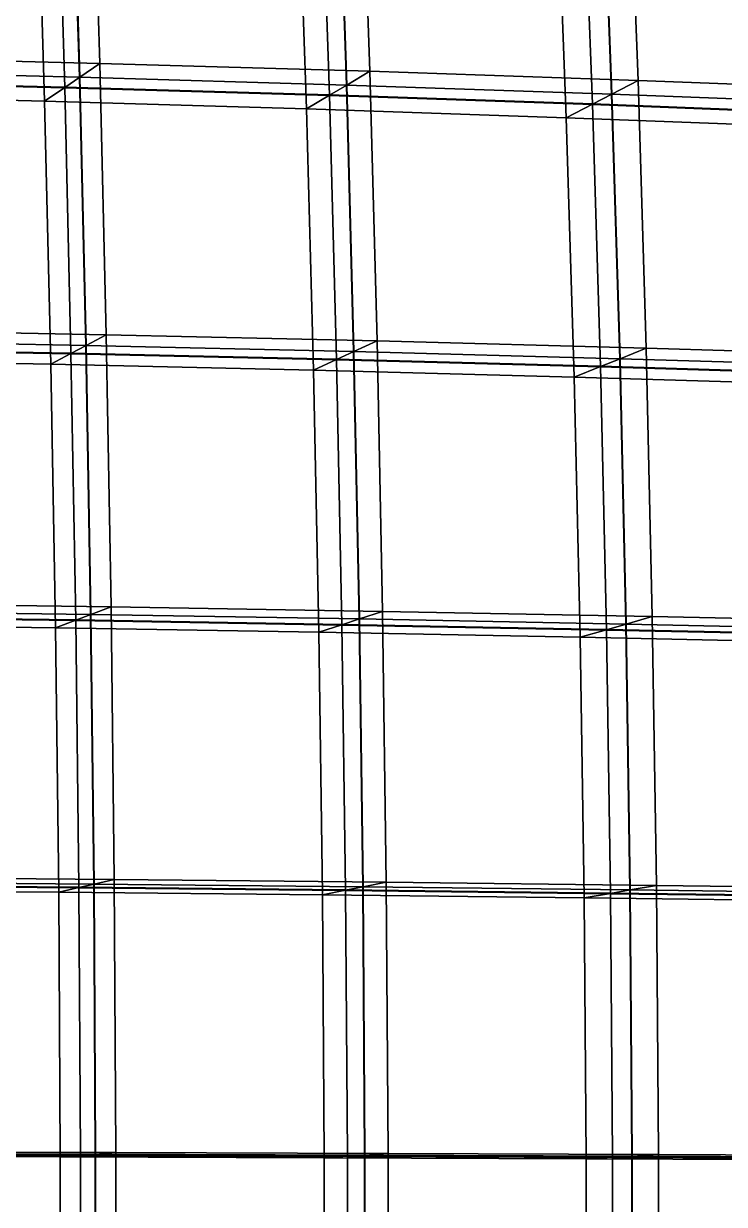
# Model space of a CAD drawing. Extents: x -25.3 to 28.3, y -25.5 to 26.5.
# Drawn here: x 6.667 to 9.404, y 0.331 to 4.943 of the extents above; entities that cross this region are included whole.
import ezdxf

# ---------------------------------------------------------------- set-up
doc = ezdxf.new("R2010")
doc.units = 0
doc.header["$MEASUREMENT"] = 0
doc.layers.add('LowerTendons', color=150, linetype='CONTINUOUS', lineweight=50)
doc.layers.add('UpperTendons', color=123, linetype='CONTINUOUS', lineweight=40)
doc.layers.add('TestBases', color=40, linetype='CONTINUOUS')

msp = doc.modelspace()

# ---------------------------------------------------------------- linework, layer by layer
at = {"layer": 'LowerTendons'}
for p, q in [((5.78692, 4.71986, 34.09171), (6.82699, 4.69365, 33.90239)), ((6.82699, 4.69365, 33.90239), (7.86102, 4.66312, 33.68189)), ((7.86102, 4.66312, 33.68189), (8.88809, 4.6283, 33.43039)), ((8.88809, 4.6283, 33.43039), (9.90728, 4.58922, 33.14807)), ((5.8081, 3.6752, 34.2165), (6.8517, 3.65464, 34.02511)), ((6.8517, 3.65464, 34.02511), (7.8891, 3.6307, 33.80222)), ((7.8891, 3.6307, 33.80222), (8.91937, 3.6034, 33.54803)), ((8.91937, 3.6034, 33.54803), (9.94156, 3.57276, 33.26275)), ((5.824, 2.6274, 34.31017), (6.87025, 2.61262, 34.11721)), ((6.87025, 2.61262, 34.11721), (7.91018, 2.59541, 33.89252)), ((7.91018, 2.59541, 33.89252), (8.94284, 2.57579, 33.6363)), ((8.94284, 2.57579, 33.6363), (9.96727, 2.55377, 33.34879)), ((5.83461, 1.57734, 34.37265), (6.88262, 1.56843, 34.17864)), ((6.88262, 1.56843, 34.17864), (7.92423, 1.55807, 33.95275)), ((7.92423, 1.55807, 33.95275), (8.95849, 1.54625, 33.69517)), ((8.95849, 1.54625, 33.69517), (9.98442, 1.53299, 33.40616)), ((5.83991, 0.52593, 34.40391), (6.8888, 0.52296, 34.20937)), ((6.8888, 0.52296, 34.20937), (7.93126, 0.51949, 33.98287)), ((7.93126, 0.51949, 33.98287), (8.96631, 0.51554, 33.72461)), ((8.96631, 0.51554, 33.72461), (9.99299, 0.51112, 33.43485))]:
    msp.add_line(p, q, dxfattribs=at)
at = {"layer": 'TestBases'}
for points in [[(5.90299, 4.81453, 34.7755), (6.96392, 4.78779, 34.58238), (6.93244, 5.84367, 34.42605), (5.876, 5.876, 34.61654)], [(6.88567, 4.73399, 34.19381), (6.85454, 5.77801, 34.03924), (6.93244, 5.84367, 34.42605), (6.96392, 4.78779, 34.58238)], [(6.85454, 5.77801, 34.03924), (6.88567, 4.73399, 34.19381), (6.96392, 4.78779, 34.58238), (6.93244, 5.84367, 34.42605)], [(6.96392, 4.78779, 34.58238), (8.01869, 4.75665, 34.35746), (7.98291, 5.806, 34.20415), (6.93244, 5.84367, 34.42605)], [(5.83666, 4.76043, 34.38476), (6.88567, 4.73399, 34.19381), (6.85454, 5.77801, 34.03924), (5.80998, 5.80998, 34.22759)], [(5.83666, 4.76043, 34.38476), (6.88567, 4.73399, 34.19381), (6.85454, 5.77801, 34.03924), (5.80998, 5.80998, 34.22759)], [(6.82699, 4.69365, 33.90239), (6.79612, 5.72877, 33.74913), (6.85454, 5.77801, 34.03924), (6.88567, 4.73399, 34.19381)], [(6.79612, 5.72877, 33.74913), (6.82699, 4.69365, 33.90239), (6.88567, 4.73399, 34.19381), (6.85454, 5.77801, 34.03924)], [(6.88567, 4.73399, 34.19381), (7.92859, 4.7032, 33.97142), (7.89321, 5.74077, 33.81983), (6.85454, 5.77801, 34.03924)], [(6.88567, 4.73399, 34.19381), (7.92859, 4.7032, 33.97142), (7.89321, 5.74077, 33.81983), (6.85454, 5.77801, 34.03924)], [(7.92859, 4.7032, 33.97142), (7.89321, 5.74077, 33.81983), (7.98291, 5.806, 34.20415), (8.01869, 4.75665, 34.35746)], [(7.89321, 5.74077, 33.81983), (7.92859, 4.7032, 33.97142), (8.01869, 4.75665, 34.35746), (7.98291, 5.806, 34.20415)], [(8.01869, 4.75665, 34.35746), (9.06636, 4.72113, 34.10091), (9.0265, 5.76303, 33.95099), (7.98291, 5.806, 34.20415)], [(5.78692, 4.71986, 34.09171), (6.82699, 4.69365, 33.90239), (6.79612, 5.72877, 33.74913), (5.76047, 5.76047, 33.93588)], [(5.78692, 4.71986, 34.09171), (6.82699, 4.69365, 33.90239), (6.79612, 5.72877, 33.74913), (5.76047, 5.76047, 33.93588)], [(6.74874, 4.63985, 33.51382), (6.71823, 5.66311, 33.36232), (6.79612, 5.72877, 33.74913), (6.82699, 4.69365, 33.90239)], [(6.71823, 5.66311, 33.36232), (6.74874, 4.63985, 33.51382), (6.82699, 4.69365, 33.90239), (6.79612, 5.72877, 33.74913)], [(6.82699, 4.69365, 33.90239), (7.86102, 4.66312, 33.68189), (7.82594, 5.69184, 33.53159), (6.79612, 5.72877, 33.74913)], [(6.82699, 4.69365, 33.90239), (7.86102, 4.66312, 33.68189), (7.82594, 5.69184, 33.53159), (6.79612, 5.72877, 33.74913)], [(7.86102, 4.66312, 33.68189), (7.82594, 5.69184, 33.53159), (7.89321, 5.74077, 33.81983), (7.92859, 4.7032, 33.97142)], [(7.82594, 5.69184, 33.53159), (7.86102, 4.66312, 33.68189), (7.92859, 4.7032, 33.97142), (7.89321, 5.74077, 33.81983)], [(7.92859, 4.7032, 33.97142), (8.96449, 4.66809, 33.71775), (8.92508, 5.69828, 33.56952), (7.89321, 5.74077, 33.81983)], [(7.92859, 4.7032, 33.97142), (8.96449, 4.66809, 33.71775), (8.92508, 5.69828, 33.56952), (7.89321, 5.74077, 33.81983)], [(8.96449, 4.66809, 33.71775), (8.92508, 5.69828, 33.56952), (9.0265, 5.76303, 33.95099), (9.06636, 4.72113, 34.10091)], [(8.92508, 5.69828, 33.56952), (8.96449, 4.66809, 33.71775), (9.06636, 4.72113, 34.10091), (9.0265, 5.76303, 33.95099)], [(9.06636, 4.72113, 34.10091), (10.106, 4.68126, 33.81294), (10.06231, 5.71478, 33.66677), (9.0265, 5.76303, 33.95099)], [(5.72059, 4.66576, 33.70097), (6.74874, 4.63985, 33.51382), (6.71823, 5.66311, 33.36232), (5.69444, 5.69444, 33.54693)], [(7.77092, 4.60968, 33.29585), (7.73624, 5.6266, 33.14728), (7.82594, 5.69184, 33.53159), (7.86102, 4.66312, 33.68189)], [(7.73624, 5.6266, 33.14728), (7.77092, 4.60968, 33.29585), (7.86102, 4.66312, 33.68189), (7.82594, 5.69184, 33.53159)], [(7.86102, 4.66312, 33.68189), (8.88809, 4.6283, 33.43039), (8.84901, 5.64971, 33.28341), (7.82594, 5.69184, 33.53159)], [(7.86102, 4.66312, 33.68189), (8.88809, 4.6283, 33.43039), (8.84901, 5.64971, 33.28341), (7.82594, 5.69184, 33.53159)], [(8.88809, 4.6283, 33.43039), (8.84901, 5.64971, 33.28341), (8.92508, 5.69828, 33.56952), (8.96449, 4.66809, 33.71775)], [(8.84901, 5.64971, 33.28341), (8.88809, 4.6283, 33.43039), (8.96449, 4.66809, 33.71775), (8.92508, 5.69828, 33.56952)], [(8.96449, 4.66809, 33.71775), (9.99245, 4.62867, 33.43301), (9.94925, 5.65057, 33.28849), (8.92508, 5.69828, 33.56952)], [(8.96449, 4.66809, 33.71775), (9.99245, 4.62867, 33.43301), (9.94925, 5.65057, 33.28849), (8.92508, 5.69828, 33.56952)], [(6.74874, 4.63985, 33.51382), (7.77092, 4.60968, 33.29585), (7.73624, 5.6266, 33.14728), (6.71823, 5.66311, 33.36232)], [(7.77092, 4.60968, 33.29585), (8.78622, 4.57525, 33.04723), (8.74759, 5.58496, 32.90194), (7.73624, 5.6266, 33.14728)], [(8.78622, 4.57525, 33.04723), (8.74759, 5.58496, 32.90194), (8.84901, 5.64971, 33.28341), (8.88809, 4.6283, 33.43039)], [(8.74759, 5.58496, 32.90194), (8.78622, 4.57525, 33.04723), (8.88809, 4.6283, 33.43039), (8.84901, 5.64971, 33.28341)], [(8.88809, 4.6283, 33.43039), (9.90728, 4.58922, 33.14807), (9.86445, 5.60241, 33.00478), (8.84901, 5.64971, 33.28341)], [(8.88809, 4.6283, 33.43039), (9.90728, 4.58922, 33.14807), (9.86445, 5.60241, 33.00478), (8.84901, 5.64971, 33.28341)], [(8.78622, 4.57525, 33.04723), (9.79373, 4.53662, 32.76815), (9.7514, 5.5382, 32.6265), (8.74759, 5.58496, 32.90194)], [(6.88567, 4.73399, 34.19381), (5.83666, 4.76043, 34.38476), (5.90299, 4.81453, 34.7755), (6.96392, 4.78779, 34.58238)], [(5.83666, 4.76043, 34.38476), (6.88567, 4.73399, 34.19381), (6.96392, 4.78779, 34.58238), (5.90299, 4.81453, 34.7755)], [(5.92459, 3.74892, 34.90279), (6.98912, 3.72795, 34.70756), (6.96392, 4.78779, 34.58238), (5.90299, 4.81453, 34.7755)], [(6.82699, 4.69365, 33.90239), (5.78692, 4.71986, 34.09171), (5.83666, 4.76043, 34.38476), (6.88567, 4.73399, 34.19381)], [(5.78692, 4.71986, 34.09171), (6.82699, 4.69365, 33.90239), (6.88567, 4.73399, 34.19381), (5.83666, 4.76043, 34.38476)], [(5.85803, 3.70679, 34.51062), (6.9106, 3.68606, 34.31758), (6.88567, 4.73399, 34.19381), (5.83666, 4.76043, 34.38476)], [(5.85803, 3.70679, 34.51062), (6.9106, 3.68606, 34.31758), (6.88567, 4.73399, 34.19381), (5.83666, 4.76043, 34.38476)], [(6.9106, 3.68606, 34.31758), (6.88567, 4.73399, 34.19381), (6.96392, 4.78779, 34.58238), (6.98912, 3.72795, 34.70756)], [(7.92859, 4.7032, 33.97142), (6.88567, 4.73399, 34.19381), (6.96392, 4.78779, 34.58238), (8.01869, 4.75665, 34.35746)], [(6.88567, 4.73399, 34.19381), (6.9106, 3.68606, 34.31758), (6.98912, 3.72795, 34.70756), (6.96392, 4.78779, 34.58238)], [(6.88567, 4.73399, 34.19381), (7.92859, 4.7032, 33.97142), (8.01869, 4.75665, 34.35746), (6.96392, 4.78779, 34.58238)], [(6.98912, 3.72795, 34.70756), (8.04734, 3.70353, 34.4802), (8.01869, 4.75665, 34.35746), (6.96392, 4.78779, 34.58238)], [(7.95692, 3.66191, 34.09278), (7.92859, 4.7032, 33.97142), (8.01869, 4.75665, 34.35746), (8.04734, 3.70353, 34.4802)], [(8.96449, 4.66809, 33.71775), (7.92859, 4.7032, 33.97142), (8.01869, 4.75665, 34.35746), (9.06636, 4.72113, 34.10091)], [(7.92859, 4.7032, 33.97142), (7.95692, 3.66191, 34.09278), (8.04734, 3.70353, 34.4802), (8.01869, 4.75665, 34.35746)], [(7.92859, 4.7032, 33.97142), (8.96449, 4.66809, 33.71775), (9.06636, 4.72113, 34.10091), (8.01869, 4.75665, 34.35746)], [(8.04734, 3.70353, 34.4802), (9.09827, 3.67568, 34.22091), (9.06636, 4.72113, 34.10091), (8.01869, 4.75665, 34.35746)], [(6.74874, 4.63985, 33.51382), (5.72059, 4.66576, 33.70097), (5.78692, 4.71986, 34.09171), (6.82699, 4.69365, 33.90239)], [(5.72059, 4.66576, 33.70097), (6.74874, 4.63985, 33.51382), (6.82699, 4.69365, 33.90239), (5.78692, 4.71986, 34.09171)], [(5.8081, 3.6752, 34.2165), (6.8517, 3.65464, 34.02511), (6.82699, 4.69365, 33.90239), (5.78692, 4.71986, 34.09171)], [(5.8081, 3.6752, 34.2165), (6.8517, 3.65464, 34.02511), (6.82699, 4.69365, 33.90239), (5.78692, 4.71986, 34.09171)], [(6.8517, 3.65464, 34.02511), (6.82699, 4.69365, 33.90239), (6.88567, 4.73399, 34.19381), (6.9106, 3.68606, 34.31758)], [(7.86102, 4.66312, 33.68189), (6.82699, 4.69365, 33.90239), (6.88567, 4.73399, 34.19381), (7.92859, 4.7032, 33.97142)], [(6.82699, 4.69365, 33.90239), (6.8517, 3.65464, 34.02511), (6.9106, 3.68606, 34.31758), (6.88567, 4.73399, 34.19381)], [(6.82699, 4.69365, 33.90239), (7.86102, 4.66312, 33.68189), (7.92859, 4.7032, 33.97142), (6.88567, 4.73399, 34.19381)], [(6.9106, 3.68606, 34.31758), (7.95692, 3.66191, 34.09278), (7.92859, 4.7032, 33.97142), (6.88567, 4.73399, 34.19381)], [(6.9106, 3.68606, 34.31758), (7.95692, 3.66191, 34.09278), (7.92859, 4.7032, 33.97142), (6.88567, 4.73399, 34.19381)], [(8.99604, 3.63438, 33.83641), (8.96449, 4.66809, 33.71775), (9.06636, 4.72113, 34.10091), (9.09827, 3.67568, 34.22091)], [(9.99245, 4.62867, 33.43301), (8.96449, 4.66809, 33.71775), (9.06636, 4.72113, 34.10091), (10.106, 4.68126, 33.81294)], [(8.96449, 4.66809, 33.71775), (8.99604, 3.63438, 33.83641), (9.09827, 3.67568, 34.22091), (9.06636, 4.72113, 34.10091)], [(8.96449, 4.66809, 33.71775), (9.99245, 4.62867, 33.43301), (10.106, 4.68126, 33.81294), (9.06636, 4.72113, 34.10091)], [(9.09827, 3.67568, 34.22091), (10.14096, 3.64442, 33.92992), (10.106, 4.68126, 33.81294), (9.06636, 4.72113, 34.10091)], [(5.74153, 3.63308, 33.82433), (6.77317, 3.61276, 33.63513), (6.74874, 4.63985, 33.51382), (5.72059, 4.66576, 33.70097)], [(6.77317, 3.61276, 33.63513), (6.74874, 4.63985, 33.51382), (6.82699, 4.69365, 33.90239), (6.8517, 3.65464, 34.02511)], [(7.77092, 4.60968, 33.29585), (6.74874, 4.63985, 33.51382), (6.82699, 4.69365, 33.90239), (7.86102, 4.66312, 33.68189)], [(6.74874, 4.63985, 33.51382), (6.77317, 3.61276, 33.63513), (6.8517, 3.65464, 34.02511), (6.82699, 4.69365, 33.90239)], [(6.74874, 4.63985, 33.51382), (7.77092, 4.60968, 33.29585), (7.86102, 4.66312, 33.68189), (6.82699, 4.69365, 33.90239)], [(6.8517, 3.65464, 34.02511), (7.8891, 3.6307, 33.80222), (7.86102, 4.66312, 33.68189), (6.82699, 4.69365, 33.90239)], [(6.8517, 3.65464, 34.02511), (7.8891, 3.6307, 33.80222), (7.86102, 4.66312, 33.68189), (6.82699, 4.69365, 33.90239)], [(7.79868, 3.58909, 33.4148), (7.77092, 4.60968, 33.29585), (7.86102, 4.66312, 33.68189), (7.8891, 3.6307, 33.80222)], [(8.78622, 4.57525, 33.04723), (7.77092, 4.60968, 33.29585), (7.86102, 4.66312, 33.68189), (8.88809, 4.6283, 33.43039)], [(7.77092, 4.60968, 33.29585), (7.79868, 3.58909, 33.4148), (7.8891, 3.6307, 33.80222), (7.86102, 4.66312, 33.68189)], [(7.77092, 4.60968, 33.29585), (8.78622, 4.57525, 33.04723), (8.88809, 4.6283, 33.43039), (7.86102, 4.66312, 33.68189)], [(7.8891, 3.6307, 33.80222), (7.86102, 4.66312, 33.68189), (7.92859, 4.7032, 33.97142), (7.95692, 3.66191, 34.09278)], [(8.88809, 4.6283, 33.43039), (7.86102, 4.66312, 33.68189), (7.92859, 4.7032, 33.97142), (8.96449, 4.66809, 33.71775)], [(7.86102, 4.66312, 33.68189), (7.8891, 3.6307, 33.80222), (7.95692, 3.66191, 34.09278), (7.92859, 4.7032, 33.97142)], [(7.86102, 4.66312, 33.68189), (8.88809, 4.6283, 33.43039), (8.96449, 4.66809, 33.71775), (7.92859, 4.7032, 33.97142)], [(7.8891, 3.6307, 33.80222), (8.91937, 3.6034, 33.54803), (8.88809, 4.6283, 33.43039), (7.86102, 4.66312, 33.68189)], [(7.8891, 3.6307, 33.80222), (8.91937, 3.6034, 33.54803), (8.88809, 4.6283, 33.43039), (7.86102, 4.66312, 33.68189)], [(7.95692, 3.66191, 34.09278), (8.99604, 3.63438, 33.83641), (8.96449, 4.66809, 33.71775), (7.92859, 4.7032, 33.97142)], [(7.95692, 3.66191, 34.09278), (8.99604, 3.63438, 33.83641), (8.96449, 4.66809, 33.71775), (7.92859, 4.7032, 33.97142)], [(8.91937, 3.6034, 33.54803), (8.88809, 4.6283, 33.43039), (8.96449, 4.66809, 33.71775), (8.99604, 3.63438, 33.83641)], [(9.90728, 4.58922, 33.14807), (8.88809, 4.6283, 33.43039), (8.96449, 4.66809, 33.71775), (9.99245, 4.62867, 33.43301)], [(8.88809, 4.6283, 33.43039), (8.91937, 3.6034, 33.54803), (8.99604, 3.63438, 33.83641), (8.96449, 4.66809, 33.71775)], [(8.88809, 4.6283, 33.43039), (9.90728, 4.58922, 33.14807), (9.99245, 4.62867, 33.43301), (8.96449, 4.66809, 33.71775)], [(8.99604, 3.63438, 33.83641), (10.02702, 3.60347, 33.54868), (9.99245, 4.62867, 33.43301), (8.96449, 4.66809, 33.71775)], [(8.99604, 3.63438, 33.83641), (10.02702, 3.60347, 33.54868), (9.99245, 4.62867, 33.43301), (8.96449, 4.66809, 33.71775)], [(6.77317, 3.61276, 33.63513), (7.79868, 3.58909, 33.4148), (7.77092, 4.60968, 33.29585), (6.74874, 4.63985, 33.51382)], [(8.81714, 3.5621, 33.16353), (8.78622, 4.57525, 33.04723), (8.88809, 4.6283, 33.43039), (8.91937, 3.6034, 33.54803)], [(9.79373, 4.53662, 32.76815), (8.78622, 4.57525, 33.04723), (8.88809, 4.6283, 33.43039), (9.90728, 4.58922, 33.14807)], [(8.78622, 4.57525, 33.04723), (8.81714, 3.5621, 33.16353), (8.91937, 3.6034, 33.54803), (8.88809, 4.6283, 33.43039)], [(8.78622, 4.57525, 33.04723), (9.79373, 4.53662, 32.76815), (9.90728, 4.58922, 33.14807), (8.88809, 4.6283, 33.43039)], [(8.91937, 3.6034, 33.54803), (9.94156, 3.57276, 33.26275), (9.90728, 4.58922, 33.14807), (8.88809, 4.6283, 33.43039)], [(8.91937, 3.6034, 33.54803), (9.94156, 3.57276, 33.26275), (9.90728, 4.58922, 33.14807), (8.88809, 4.6283, 33.43039)], [(7.79868, 3.58909, 33.4148), (8.81714, 3.5621, 33.16353), (8.78622, 4.57525, 33.04723), (7.77092, 4.60968, 33.29585)], [(8.81714, 3.5621, 33.16353), (9.82761, 3.53181, 32.88152), (9.79373, 4.53662, 32.76815), (8.78622, 4.57525, 33.04723)], [(6.9106, 3.68606, 34.31758), (5.85803, 3.70679, 34.51062), (5.92459, 3.74892, 34.90279), (6.98912, 3.72795, 34.70756)], [(5.85803, 3.70679, 34.51062), (6.9106, 3.68606, 34.31758), (6.98912, 3.72795, 34.70756), (5.92459, 3.74892, 34.90279)], [(5.94081, 2.68009, 34.99834), (7.00804, 2.66502, 34.80151), (6.98912, 3.72795, 34.70756), (5.92459, 3.74892, 34.90279)], [(6.8517, 3.65464, 34.02511), (5.8081, 3.6752, 34.2165), (5.85803, 3.70679, 34.51062), (6.9106, 3.68606, 34.31758)], [(5.8081, 3.6752, 34.2165), (6.8517, 3.65464, 34.02511), (6.9106, 3.68606, 34.31758), (5.85803, 3.70679, 34.51062)], [(5.87406, 2.64998, 34.6051), (6.9293, 2.63508, 34.41048), (6.9106, 3.68606, 34.31758), (5.85803, 3.70679, 34.51062)], [(5.87406, 2.64998, 34.6051), (6.9293, 2.63508, 34.41048), (6.9106, 3.68606, 34.31758), (5.85803, 3.70679, 34.51062)], [(6.9293, 2.63508, 34.41048), (6.9106, 3.68606, 34.31758), (6.98912, 3.72795, 34.70756), (7.00804, 2.66502, 34.80151)], [(7.95692, 3.66191, 34.09278), (6.9106, 3.68606, 34.31758), (6.98912, 3.72795, 34.70756), (8.04734, 3.70353, 34.4802)], [(6.9106, 3.68606, 34.31758), (6.9293, 2.63508, 34.41048), (7.00804, 2.66502, 34.80151), (6.98912, 3.72795, 34.70756)], [(6.9106, 3.68606, 34.31758), (7.95692, 3.66191, 34.09278), (8.04734, 3.70353, 34.4802), (6.98912, 3.72795, 34.70756)], [(7.00804, 2.66502, 34.80151), (8.06883, 2.64747, 34.57231), (8.04734, 3.70353, 34.4802), (6.98912, 3.72795, 34.70756)], [(7.97817, 2.61772, 34.18386), (7.95692, 3.66191, 34.09278), (8.04734, 3.70353, 34.4802), (8.06883, 2.64747, 34.57231)], [(8.99604, 3.63438, 33.83641), (7.95692, 3.66191, 34.09278), (8.04734, 3.70353, 34.4802), (9.09827, 3.67568, 34.22091)], [(7.95692, 3.66191, 34.09278), (7.97817, 2.61772, 34.18386), (8.06883, 2.64747, 34.57231), (8.04734, 3.70353, 34.4802)], [(7.95692, 3.66191, 34.09278), (8.99604, 3.63438, 33.83641), (9.09827, 3.67568, 34.22091), (8.04734, 3.70353, 34.4802)], [(8.06883, 2.64747, 34.57231), (9.12221, 2.62746, 34.31096), (9.09827, 3.67568, 34.22091), (8.04734, 3.70353, 34.4802)], [(6.77317, 3.61276, 33.63513), (5.74153, 3.63308, 33.82433), (5.8081, 3.6752, 34.2165), (6.8517, 3.65464, 34.02511)], [(5.74153, 3.63308, 33.82433), (6.77317, 3.61276, 33.63513), (6.8517, 3.65464, 34.02511), (5.8081, 3.6752, 34.2165)], [(5.824, 2.6274, 34.31017), (6.87025, 2.61262, 34.11721), (6.8517, 3.65464, 34.02511), (5.8081, 3.6752, 34.2165)], [(5.824, 2.6274, 34.31017), (6.87025, 2.61262, 34.11721), (6.8517, 3.65464, 34.02511), (5.8081, 3.6752, 34.2165)], [(6.7915, 2.58267, 33.72618), (6.77317, 3.61276, 33.63513), (6.8517, 3.65464, 34.02511), (6.87025, 2.61262, 34.11721)], [(7.79868, 3.58909, 33.4148), (6.77317, 3.61276, 33.63513), (6.8517, 3.65464, 34.02511), (7.8891, 3.6307, 33.80222)], [(6.77317, 3.61276, 33.63513), (6.7915, 2.58267, 33.72618), (6.87025, 2.61262, 34.11721), (6.8517, 3.65464, 34.02511)], [(6.77317, 3.61276, 33.63513), (7.79868, 3.58909, 33.4148), (7.8891, 3.6307, 33.80222), (6.8517, 3.65464, 34.02511)], [(6.87025, 2.61262, 34.11721), (6.8517, 3.65464, 34.02511), (6.9106, 3.68606, 34.31758), (6.9293, 2.63508, 34.41048)], [(7.8891, 3.6307, 33.80222), (6.8517, 3.65464, 34.02511), (6.9106, 3.68606, 34.31758), (7.95692, 3.66191, 34.09278)], [(6.8517, 3.65464, 34.02511), (6.87025, 2.61262, 34.11721), (6.9293, 2.63508, 34.41048), (6.9106, 3.68606, 34.31758)], [(6.8517, 3.65464, 34.02511), (7.8891, 3.6307, 33.80222), (7.95692, 3.66191, 34.09278), (6.9106, 3.68606, 34.31758)], [(6.87025, 2.61262, 34.11721), (7.91018, 2.59541, 33.89252), (7.8891, 3.6307, 33.80222), (6.8517, 3.65464, 34.02511)], [(6.87025, 2.61262, 34.11721), (7.91018, 2.59541, 33.89252), (7.8891, 3.6307, 33.80222), (6.8517, 3.65464, 34.02511)], [(6.9293, 2.63508, 34.41048), (7.97817, 2.61772, 34.18386), (7.95692, 3.66191, 34.09278), (6.9106, 3.68606, 34.31758)], [(6.9293, 2.63508, 34.41048), (7.97817, 2.61772, 34.18386), (7.95692, 3.66191, 34.09278), (6.9106, 3.68606, 34.31758)], [(7.91018, 2.59541, 33.89252), (7.8891, 3.6307, 33.80222), (7.95692, 3.66191, 34.09278), (7.97817, 2.61772, 34.18386)], [(8.91937, 3.6034, 33.54803), (7.8891, 3.6307, 33.80222), (7.95692, 3.66191, 34.09278), (8.99604, 3.63438, 33.83641)], [(7.8891, 3.6307, 33.80222), (7.91018, 2.59541, 33.89252), (7.97817, 2.61772, 34.18386), (7.95692, 3.66191, 34.09278)], [(7.8891, 3.6307, 33.80222), (8.91937, 3.6034, 33.54803), (8.99604, 3.63438, 33.83641), (7.95692, 3.66191, 34.09278)], [(7.97817, 2.61772, 34.18386), (9.01971, 2.59793, 33.92544), (8.99604, 3.63438, 33.83641), (7.95692, 3.66191, 34.09278)], [(7.97817, 2.61772, 34.18386), (9.01971, 2.59793, 33.92544), (8.99604, 3.63438, 33.83641), (7.95692, 3.66191, 34.09278)], [(9.01971, 2.59793, 33.92544), (8.99604, 3.63438, 33.83641), (9.09827, 3.67568, 34.22091), (9.12221, 2.62746, 34.31096)], [(10.02702, 3.60347, 33.54868), (8.99604, 3.63438, 33.83641), (9.09827, 3.67568, 34.22091), (10.14096, 3.64442, 33.92992)], [(8.99604, 3.63438, 33.83641), (9.01971, 2.59793, 33.92544), (9.12221, 2.62746, 34.31096), (9.09827, 3.67568, 34.22091)], [(8.99604, 3.63438, 33.83641), (10.02702, 3.60347, 33.54868), (10.14096, 3.64442, 33.92992), (9.09827, 3.67568, 34.22091)], [(9.12221, 2.62746, 34.31096), (10.16719, 2.605, 34.01768), (10.14096, 3.64442, 33.92992), (9.09827, 3.67568, 34.22091)], [(5.75725, 2.59728, 33.91693), (6.7915, 2.58267, 33.72618), (6.77317, 3.61276, 33.63513), (5.74153, 3.63308, 33.82433)], [(6.7915, 2.58267, 33.72618), (7.81952, 2.56567, 33.50407), (7.79868, 3.58909, 33.4148), (6.77317, 3.61276, 33.63513)], [(7.81952, 2.56567, 33.50407), (7.79868, 3.58909, 33.4148), (7.8891, 3.6307, 33.80222), (7.91018, 2.59541, 33.89252)], [(8.81714, 3.5621, 33.16353), (7.79868, 3.58909, 33.4148), (7.8891, 3.6307, 33.80222), (8.91937, 3.6034, 33.54803)], [(7.79868, 3.58909, 33.4148), (7.81952, 2.56567, 33.50407), (7.91018, 2.59541, 33.89252), (7.8891, 3.6307, 33.80222)], [(7.79868, 3.58909, 33.4148), (8.81714, 3.5621, 33.16353), (8.91937, 3.6034, 33.54803), (7.8891, 3.6307, 33.80222)], [(7.91018, 2.59541, 33.89252), (8.94284, 2.57579, 33.6363), (8.91937, 3.6034, 33.54803), (7.8891, 3.6307, 33.80222)], [(7.91018, 2.59541, 33.89252), (8.94284, 2.57579, 33.6363), (8.91937, 3.6034, 33.54803), (7.8891, 3.6307, 33.80222)], [(8.84034, 2.54627, 33.25079), (8.81714, 3.5621, 33.16353), (8.91937, 3.6034, 33.54803), (8.94284, 2.57579, 33.6363)], [(9.82761, 3.53181, 32.88152), (8.81714, 3.5621, 33.16353), (8.91937, 3.6034, 33.54803), (9.94156, 3.57276, 33.26275)], [(8.81714, 3.5621, 33.16353), (8.84034, 2.54627, 33.25079), (8.94284, 2.57579, 33.6363), (8.91937, 3.6034, 33.54803)], [(8.81714, 3.5621, 33.16353), (9.82761, 3.53181, 32.88152), (9.94156, 3.57276, 33.26275), (8.91937, 3.6034, 33.54803)], [(8.94284, 2.57579, 33.6363), (8.91937, 3.6034, 33.54803), (8.99604, 3.63438, 33.83641), (9.01971, 2.59793, 33.92544)], [(9.94156, 3.57276, 33.26275), (8.91937, 3.6034, 33.54803), (8.99604, 3.63438, 33.83641), (10.02702, 3.60347, 33.54868)], [(8.91937, 3.6034, 33.54803), (8.94284, 2.57579, 33.6363), (9.01971, 2.59793, 33.92544), (8.99604, 3.63438, 33.83641)], [(8.91937, 3.6034, 33.54803), (9.94156, 3.57276, 33.26275), (10.02702, 3.60347, 33.54868), (8.99604, 3.63438, 33.83641)], [(8.94284, 2.57579, 33.6363), (9.96727, 2.55377, 33.34879), (9.94156, 3.57276, 33.26275), (8.91937, 3.6034, 33.54803)], [(8.94284, 2.57579, 33.6363), (9.96727, 2.55377, 33.34879), (9.94156, 3.57276, 33.26275), (8.91937, 3.6034, 33.54803)], [(9.01971, 2.59793, 33.92544), (10.05295, 2.57573, 33.63545), (10.02702, 3.60347, 33.54868), (8.99604, 3.63438, 33.83641)], [(9.01971, 2.59793, 33.92544), (10.05295, 2.57573, 33.63545), (10.02702, 3.60347, 33.54868), (8.99604, 3.63438, 33.83641)], [(7.81952, 2.56567, 33.50407), (8.84034, 2.54627, 33.25079), (8.81714, 3.5621, 33.16353), (7.79868, 3.58909, 33.4148)], [(8.84034, 2.54627, 33.25079), (9.85303, 2.52451, 32.96657), (9.82761, 3.53181, 32.88152), (8.81714, 3.5621, 33.16353)], [(6.9293, 2.63508, 34.41048), (5.87406, 2.64998, 34.6051), (5.94081, 2.68009, 34.99834), (7.00804, 2.66502, 34.80151)], [(5.87406, 2.64998, 34.6051), (6.9293, 2.63508, 34.41048), (7.00804, 2.66502, 34.80151), (5.94081, 2.68009, 34.99834)], [(5.95163, 1.60897, 35.06208), (7.02066, 1.59989, 34.86417), (7.00804, 2.66502, 34.80151), (5.94081, 2.68009, 34.99834)], [(6.87025, 2.61262, 34.11721), (5.824, 2.6274, 34.31017), (5.87406, 2.64998, 34.6051), (6.9293, 2.63508, 34.41048)], [(5.824, 2.6274, 34.31017), (6.87025, 2.61262, 34.11721), (6.9293, 2.63508, 34.41048), (5.87406, 2.64998, 34.6051)], [(5.88476, 1.5909, 34.66812), (6.94178, 1.58192, 34.47244), (6.9293, 2.63508, 34.41048), (5.87406, 2.64998, 34.6051)], [(5.88476, 1.5909, 34.66812), (6.94178, 1.58192, 34.47244), (6.9293, 2.63508, 34.41048), (5.87406, 2.64998, 34.6051)], [(6.88262, 1.56843, 34.17864), (6.87025, 2.61262, 34.11721), (6.9293, 2.63508, 34.41048), (6.94178, 1.58192, 34.47244)], [(7.91018, 2.59541, 33.89252), (6.87025, 2.61262, 34.11721), (6.9293, 2.63508, 34.41048), (7.97817, 2.61772, 34.18386)], [(6.87025, 2.61262, 34.11721), (6.88262, 1.56843, 34.17864), (6.94178, 1.58192, 34.47244), (6.9293, 2.63508, 34.41048)], [(6.87025, 2.61262, 34.11721), (7.91018, 2.59541, 33.89252), (7.97817, 2.61772, 34.18386), (6.9293, 2.63508, 34.41048)], [(6.94178, 1.58192, 34.47244), (6.9293, 2.63508, 34.41048), (7.00804, 2.66502, 34.80151), (7.02066, 1.59989, 34.86417)], [(7.97817, 2.61772, 34.18386), (6.9293, 2.63508, 34.41048), (7.00804, 2.66502, 34.80151), (8.06883, 2.64747, 34.57231)], [(6.9293, 2.63508, 34.41048), (6.94178, 1.58192, 34.47244), (7.02066, 1.59989, 34.86417), (7.00804, 2.66502, 34.80151)], [(6.9293, 2.63508, 34.41048), (7.97817, 2.61772, 34.18386), (8.06883, 2.64747, 34.57231), (7.00804, 2.66502, 34.80151)], [(6.94178, 1.58192, 34.47244), (7.99235, 1.57146, 34.2446), (7.97817, 2.61772, 34.18386), (6.9293, 2.63508, 34.41048)], [(6.94178, 1.58192, 34.47244), (7.99235, 1.57146, 34.2446), (7.97817, 2.61772, 34.18386), (6.9293, 2.63508, 34.41048)], [(7.02066, 1.59989, 34.86417), (8.08317, 1.58932, 34.63375), (8.06883, 2.64747, 34.57231), (7.00804, 2.66502, 34.80151)], [(7.99235, 1.57146, 34.2446), (7.97817, 2.61772, 34.18386), (8.06883, 2.64747, 34.57231), (8.08317, 1.58932, 34.63375)], [(9.01971, 2.59793, 33.92544), (7.97817, 2.61772, 34.18386), (8.06883, 2.64747, 34.57231), (9.12221, 2.62746, 34.31096)], [(7.97817, 2.61772, 34.18386), (7.99235, 1.57146, 34.2446), (8.08317, 1.58932, 34.63375), (8.06883, 2.64747, 34.57231)], [(7.97817, 2.61772, 34.18386), (9.01971, 2.59793, 33.92544), (9.12221, 2.62746, 34.31096), (8.06883, 2.64747, 34.57231)], [(8.08317, 1.58932, 34.63375), (9.13817, 1.57726, 34.37101), (9.12221, 2.62746, 34.31096), (8.06883, 2.64747, 34.57231)], [(6.7915, 2.58267, 33.72618), (5.75725, 2.59728, 33.91693), (5.824, 2.6274, 34.31017), (6.87025, 2.61262, 34.11721)], [(5.75725, 2.59728, 33.91693), (6.7915, 2.58267, 33.72618), (6.87025, 2.61262, 34.11721), (5.824, 2.6274, 34.31017)], [(5.76773, 1.55926, 33.9787), (6.80373, 1.55046, 33.78691), (6.7915, 2.58267, 33.72618), (5.75725, 2.59728, 33.91693)], [(5.83461, 1.57734, 34.37265), (6.88262, 1.56843, 34.17864), (6.87025, 2.61262, 34.11721), (5.824, 2.6274, 34.31017)], [(5.83461, 1.57734, 34.37265), (6.88262, 1.56843, 34.17864), (6.87025, 2.61262, 34.11721), (5.824, 2.6274, 34.31017)], [(6.80373, 1.55046, 33.78691), (6.7915, 2.58267, 33.72618), (6.87025, 2.61262, 34.11721), (6.88262, 1.56843, 34.17864)], [(7.81952, 2.56567, 33.50407), (6.7915, 2.58267, 33.72618), (6.87025, 2.61262, 34.11721), (7.91018, 2.59541, 33.89252)], [(6.7915, 2.58267, 33.72618), (6.80373, 1.55046, 33.78691), (6.88262, 1.56843, 34.17864), (6.87025, 2.61262, 34.11721)], [(6.7915, 2.58267, 33.72618), (7.81952, 2.56567, 33.50407), (7.91018, 2.59541, 33.89252), (6.87025, 2.61262, 34.11721)], [(6.80373, 1.55046, 33.78691), (7.83341, 1.54021, 33.5636), (7.81952, 2.56567, 33.50407), (6.7915, 2.58267, 33.72618)], [(6.88262, 1.56843, 34.17864), (7.92423, 1.55807, 33.95275), (7.91018, 2.59541, 33.89252), (6.87025, 2.61262, 34.11721)], [(6.88262, 1.56843, 34.17864), (7.92423, 1.55807, 33.95275), (7.91018, 2.59541, 33.89252), (6.87025, 2.61262, 34.11721)], [(7.83341, 1.54021, 33.5636), (7.81952, 2.56567, 33.50407), (7.91018, 2.59541, 33.89252), (7.92423, 1.55807, 33.95275)], [(8.84034, 2.54627, 33.25079), (7.81952, 2.56567, 33.50407), (7.91018, 2.59541, 33.89252), (8.94284, 2.57579, 33.6363)], [(7.81952, 2.56567, 33.50407), (7.83341, 1.54021, 33.5636), (7.92423, 1.55807, 33.95275), (7.91018, 2.59541, 33.89252)], [(7.81952, 2.56567, 33.50407), (8.84034, 2.54627, 33.25079), (8.94284, 2.57579, 33.6363), (7.91018, 2.59541, 33.89252)], [(7.92423, 1.55807, 33.95275), (7.91018, 2.59541, 33.89252), (7.97817, 2.61772, 34.18386), (7.99235, 1.57146, 34.2446)], [(8.94284, 2.57579, 33.6363), (7.91018, 2.59541, 33.89252), (7.97817, 2.61772, 34.18386), (9.01971, 2.59793, 33.92544)], [(7.91018, 2.59541, 33.89252), (7.92423, 1.55807, 33.95275), (7.99235, 1.57146, 34.2446), (7.97817, 2.61772, 34.18386)], [(7.91018, 2.59541, 33.89252), (8.94284, 2.57579, 33.6363), (9.01971, 2.59793, 33.92544), (7.97817, 2.61772, 34.18386)], [(7.92423, 1.55807, 33.95275), (8.95849, 1.54625, 33.69517), (8.94284, 2.57579, 33.6363), (7.91018, 2.59541, 33.89252)], [(7.92423, 1.55807, 33.95275), (8.95849, 1.54625, 33.69517), (8.94284, 2.57579, 33.6363), (7.91018, 2.59541, 33.89252)], [(7.99235, 1.57146, 34.2446), (9.03549, 1.55954, 33.98482), (9.01971, 2.59793, 33.92544), (7.97817, 2.61772, 34.18386)], [(7.99235, 1.57146, 34.2446), (9.03549, 1.55954, 33.98482), (9.01971, 2.59793, 33.92544), (7.97817, 2.61772, 34.18386)], [(8.95849, 1.54625, 33.69517), (8.94284, 2.57579, 33.6363), (9.01971, 2.59793, 33.92544), (9.03549, 1.55954, 33.98482)], [(9.96727, 2.55377, 33.34879), (8.94284, 2.57579, 33.6363), (9.01971, 2.59793, 33.92544), (10.05295, 2.57573, 33.63545)], [(8.94284, 2.57579, 33.6363), (8.95849, 1.54625, 33.69517), (9.03549, 1.55954, 33.98482), (9.01971, 2.59793, 33.92544)], [(8.94284, 2.57579, 33.6363), (9.96727, 2.55377, 33.34879), (10.05295, 2.57573, 33.63545), (9.01971, 2.59793, 33.92544)], [(9.03549, 1.55954, 33.98482), (9.01971, 2.59793, 33.92544), (9.12221, 2.62746, 34.31096), (9.13817, 1.57726, 34.37101)], [(10.05295, 2.57573, 33.63545), (9.01971, 2.59793, 33.92544), (9.12221, 2.62746, 34.31096), (10.16719, 2.605, 34.01768)], [(9.01971, 2.59793, 33.92544), (9.03549, 1.55954, 33.98482), (9.13817, 1.57726, 34.37101), (9.12221, 2.62746, 34.31096)], [(9.01971, 2.59793, 33.92544), (10.05295, 2.57573, 33.63545), (10.16719, 2.605, 34.01768), (9.12221, 2.62746, 34.31096)], [(9.03549, 1.55954, 33.98482), (10.07024, 1.54616, 33.69332), (10.05295, 2.57573, 33.63545), (9.01971, 2.59793, 33.92544)], [(9.03549, 1.55954, 33.98482), (10.07024, 1.54616, 33.69332), (10.05295, 2.57573, 33.63545), (9.01971, 2.59793, 33.92544)], [(9.13817, 1.57726, 34.37101), (10.18468, 1.56373, 34.07619), (10.16719, 2.605, 34.01768), (9.12221, 2.62746, 34.31096)], [(7.83341, 1.54021, 33.5636), (8.85581, 1.52853, 33.30898), (8.84034, 2.54627, 33.25079), (7.81952, 2.56567, 33.50407)], [(8.85581, 1.52853, 33.30898), (8.84034, 2.54627, 33.25079), (8.94284, 2.57579, 33.6363), (8.95849, 1.54625, 33.69517)], [(9.85303, 2.52451, 32.96657), (8.84034, 2.54627, 33.25079), (8.94284, 2.57579, 33.6363), (9.96727, 2.55377, 33.34879)], [(8.84034, 2.54627, 33.25079), (8.85581, 1.52853, 33.30898), (8.95849, 1.54625, 33.69517), (8.94284, 2.57579, 33.6363)], [(8.84034, 2.54627, 33.25079), (9.85303, 2.52451, 32.96657), (9.96727, 2.55377, 33.34879), (8.94284, 2.57579, 33.6363)], [(8.85581, 1.52853, 33.30898), (9.86998, 1.51542, 33.02328), (9.85303, 2.52451, 32.96657), (8.84034, 2.54627, 33.25079)], [(8.95849, 1.54625, 33.69517), (9.98442, 1.53299, 33.40616), (9.96727, 2.55377, 33.34879), (8.94284, 2.57579, 33.6363)], [(8.95849, 1.54625, 33.69517), (9.98442, 1.53299, 33.40616), (9.96727, 2.55377, 33.34879), (8.94284, 2.57579, 33.6363)], [(6.80373, 1.55046, 33.78691), (5.76773, 1.55926, 33.9787), (5.83461, 1.57734, 34.37265), (6.88262, 1.56843, 34.17864)], [(5.76773, 1.55926, 33.9787), (6.80373, 1.55046, 33.78691), (6.88262, 1.56843, 34.17864), (5.83461, 1.57734, 34.37265)], [(6.88262, 1.56843, 34.17864), (5.83461, 1.57734, 34.37265), (5.88476, 1.5909, 34.66812), (6.94178, 1.58192, 34.47244)], [(5.83461, 1.57734, 34.37265), (6.88262, 1.56843, 34.17864), (6.94178, 1.58192, 34.47244), (5.88476, 1.5909, 34.66812)], [(5.83991, 0.52593, 34.40391), (6.8888, 0.52296, 34.20937), (6.88262, 1.56843, 34.17864), (5.83461, 1.57734, 34.37265)], [(5.83991, 0.52593, 34.40391), (6.8888, 0.52296, 34.20937), (6.88262, 1.56843, 34.17864), (5.83461, 1.57734, 34.37265)], [(6.94178, 1.58192, 34.47244), (5.88476, 1.5909, 34.66812), (5.95163, 1.60897, 35.06208), (7.02066, 1.59989, 34.86417)], [(5.88476, 1.5909, 34.66812), (6.94178, 1.58192, 34.47244), (7.02066, 1.59989, 34.86417), (5.95163, 1.60897, 35.06208)], [(5.89011, 0.53045, 34.69964), (6.94802, 0.52745, 34.50343), (6.94178, 1.58192, 34.47244), (5.88476, 1.5909, 34.66812)], [(5.89011, 0.53045, 34.69964), (6.94802, 0.52745, 34.50343), (6.94178, 1.58192, 34.47244), (5.88476, 1.5909, 34.66812)], [(5.95704, 0.53648, 35.09396), (7.02697, 0.53344, 34.89552), (7.02066, 1.59989, 34.86417), (5.95163, 1.60897, 35.06208)], [(6.80985, 0.51696, 33.81728), (6.80373, 1.55046, 33.78691), (6.88262, 1.56843, 34.17864), (6.8888, 0.52296, 34.20937)], [(7.83341, 1.54021, 33.5636), (6.80373, 1.55046, 33.78691), (6.88262, 1.56843, 34.17864), (7.92423, 1.55807, 33.95275)], [(6.80373, 1.55046, 33.78691), (6.80985, 0.51696, 33.81728), (6.8888, 0.52296, 34.20937), (6.88262, 1.56843, 34.17864)], [(6.80373, 1.55046, 33.78691), (7.83341, 1.54021, 33.5636), (7.92423, 1.55807, 33.95275), (6.88262, 1.56843, 34.17864)], [(6.8888, 0.52296, 34.20937), (6.88262, 1.56843, 34.17864), (6.94178, 1.58192, 34.47244), (6.94802, 0.52745, 34.50343)], [(7.92423, 1.55807, 33.95275), (6.88262, 1.56843, 34.17864), (6.94178, 1.58192, 34.47244), (7.99235, 1.57146, 34.2446)], [(6.88262, 1.56843, 34.17864), (6.8888, 0.52296, 34.20937), (6.94802, 0.52745, 34.50343), (6.94178, 1.58192, 34.47244)], [(6.88262, 1.56843, 34.17864), (7.92423, 1.55807, 33.95275), (7.99235, 1.57146, 34.2446), (6.94178, 1.58192, 34.47244)], [(6.8888, 0.52296, 34.20937), (7.93126, 0.51949, 33.98287), (7.92423, 1.55807, 33.95275), (6.88262, 1.56843, 34.17864)], [(6.8888, 0.52296, 34.20937), (7.93126, 0.51949, 33.98287), (7.92423, 1.55807, 33.95275), (6.88262, 1.56843, 34.17864)], [(6.94802, 0.52745, 34.50343), (6.94178, 1.58192, 34.47244), (7.02066, 1.59989, 34.86417), (7.02697, 0.53344, 34.89552)], [(7.99235, 1.57146, 34.2446), (6.94178, 1.58192, 34.47244), (7.02066, 1.59989, 34.86417), (8.08317, 1.58932, 34.63375)], [(6.94178, 1.58192, 34.47244), (6.94802, 0.52745, 34.50343), (7.02697, 0.53344, 34.89552), (7.02066, 1.59989, 34.86417)], [(6.94178, 1.58192, 34.47244), (7.99235, 1.57146, 34.2446), (8.08317, 1.58932, 34.63375), (7.02066, 1.59989, 34.86417)], [(6.94802, 0.52745, 34.50343), (7.99944, 0.52396, 34.27498), (7.99235, 1.57146, 34.2446), (6.94178, 1.58192, 34.47244)], [(6.94802, 0.52745, 34.50343), (7.99944, 0.52396, 34.27498), (7.99235, 1.57146, 34.2446), (6.94178, 1.58192, 34.47244)], [(7.02697, 0.53344, 34.89552), (8.09034, 0.52991, 34.66447), (8.08317, 1.58932, 34.63375), (7.02066, 1.59989, 34.86417)], [(7.93126, 0.51949, 33.98287), (7.92423, 1.55807, 33.95275), (7.99235, 1.57146, 34.2446), (7.99944, 0.52396, 34.27498)], [(8.95849, 1.54625, 33.69517), (7.92423, 1.55807, 33.95275), (7.99235, 1.57146, 34.2446), (9.03549, 1.55954, 33.98482)], [(7.92423, 1.55807, 33.95275), (7.93126, 0.51949, 33.98287), (7.99944, 0.52396, 34.27498), (7.99235, 1.57146, 34.2446)], [(7.92423, 1.55807, 33.95275), (8.95849, 1.54625, 33.69517), (9.03549, 1.55954, 33.98482), (7.99235, 1.57146, 34.2446)], [(7.99944, 0.52396, 34.27498), (7.99235, 1.57146, 34.2446), (8.08317, 1.58932, 34.63375), (8.09034, 0.52991, 34.66447)], [(9.03549, 1.55954, 33.98482), (7.99235, 1.57146, 34.2446), (8.08317, 1.58932, 34.63375), (9.13817, 1.57726, 34.37101)], [(7.99235, 1.57146, 34.2446), (7.99944, 0.52396, 34.27498), (8.09034, 0.52991, 34.66447), (8.08317, 1.58932, 34.63375)], [(7.99235, 1.57146, 34.2446), (9.03549, 1.55954, 33.98482), (9.13817, 1.57726, 34.37101), (8.08317, 1.58932, 34.63375)], [(7.99944, 0.52396, 34.27498), (9.04339, 0.51998, 34.01451), (9.03549, 1.55954, 33.98482), (7.99235, 1.57146, 34.2446)], [(7.99944, 0.52396, 34.27498), (9.04339, 0.51998, 34.01451), (9.03549, 1.55954, 33.98482), (7.99235, 1.57146, 34.2446)], [(8.09034, 0.52991, 34.66447), (9.14615, 0.52589, 34.40104), (9.13817, 1.57726, 34.37101), (8.08317, 1.58932, 34.63375)], [(9.04339, 0.51998, 34.01451), (9.03549, 1.55954, 33.98482), (9.13817, 1.57726, 34.37101), (9.14615, 0.52589, 34.40104)], [(10.07024, 1.54616, 33.69332), (9.03549, 1.55954, 33.98482), (9.13817, 1.57726, 34.37101), (10.18468, 1.56373, 34.07619)], [(9.03549, 1.55954, 33.98482), (9.04339, 0.51998, 34.01451), (9.14615, 0.52589, 34.40104), (9.13817, 1.57726, 34.37101)], [(9.03549, 1.55954, 33.98482), (10.07024, 1.54616, 33.69332), (10.18468, 1.56373, 34.07619), (9.13817, 1.57726, 34.37101)], [(9.14615, 0.52589, 34.40104), (10.19343, 0.52137, 34.10546), (10.18468, 1.56373, 34.07619), (9.13817, 1.57726, 34.37101)], [(5.77298, 0.5199, 34.00959), (6.80985, 0.51696, 33.81728), (6.80373, 1.55046, 33.78691), (5.76773, 1.55926, 33.9787)], [(6.80985, 0.51696, 33.81728), (7.84036, 0.51354, 33.59338), (7.83341, 1.54021, 33.5636), (6.80373, 1.55046, 33.78691)], [(7.84036, 0.51354, 33.59338), (7.83341, 1.54021, 33.5636), (7.92423, 1.55807, 33.95275), (7.93126, 0.51949, 33.98287)], [(8.85581, 1.52853, 33.30898), (7.83341, 1.54021, 33.5636), (7.92423, 1.55807, 33.95275), (8.95849, 1.54625, 33.69517)], [(7.83341, 1.54021, 33.5636), (7.84036, 0.51354, 33.59338), (7.93126, 0.51949, 33.98287), (7.92423, 1.55807, 33.95275)], [(7.83341, 1.54021, 33.5636), (8.85581, 1.52853, 33.30898), (8.95849, 1.54625, 33.69517), (7.92423, 1.55807, 33.95275)], [(7.84036, 0.51354, 33.59338), (8.86355, 0.50964, 33.33808), (8.85581, 1.52853, 33.30898), (7.83341, 1.54021, 33.5636)], [(7.93126, 0.51949, 33.98287), (8.96631, 0.51554, 33.72461), (8.95849, 1.54625, 33.69517), (7.92423, 1.55807, 33.95275)], [(7.93126, 0.51949, 33.98287), (8.96631, 0.51554, 33.72461), (8.95849, 1.54625, 33.69517), (7.92423, 1.55807, 33.95275)], [(8.86355, 0.50964, 33.33808), (8.85581, 1.52853, 33.30898), (8.95849, 1.54625, 33.69517), (8.96631, 0.51554, 33.72461)], [(9.86998, 1.51542, 33.02328), (8.85581, 1.52853, 33.30898), (8.95849, 1.54625, 33.69517), (9.98442, 1.53299, 33.40616)], [(8.85581, 1.52853, 33.30898), (8.86355, 0.50964, 33.33808), (8.96631, 0.51554, 33.72461), (8.95849, 1.54625, 33.69517)], [(8.85581, 1.52853, 33.30898), (9.86998, 1.51542, 33.02328), (9.98442, 1.53299, 33.40616), (8.95849, 1.54625, 33.69517)], [(8.86355, 0.50964, 33.33808), (9.87846, 0.50526, 33.05164), (9.86998, 1.51542, 33.02328), (8.85581, 1.52853, 33.30898)], [(8.96631, 0.51554, 33.72461), (8.95849, 1.54625, 33.69517), (9.03549, 1.55954, 33.98482), (9.04339, 0.51998, 34.01451)], [(9.98442, 1.53299, 33.40616), (8.95849, 1.54625, 33.69517), (9.03549, 1.55954, 33.98482), (10.07024, 1.54616, 33.69332)], [(8.95849, 1.54625, 33.69517), (8.96631, 0.51554, 33.72461), (9.04339, 0.51998, 34.01451), (9.03549, 1.55954, 33.98482)], [(8.95849, 1.54625, 33.69517), (9.98442, 1.53299, 33.40616), (10.07024, 1.54616, 33.69332), (9.03549, 1.55954, 33.98482)], [(8.96631, 0.51554, 33.72461), (9.99299, 0.51112, 33.43485), (9.98442, 1.53299, 33.40616), (8.95849, 1.54625, 33.69517)], [(8.96631, 0.51554, 33.72461), (9.99299, 0.51112, 33.43485), (9.98442, 1.53299, 33.40616), (8.95849, 1.54625, 33.69517)], [(9.04339, 0.51998, 34.01451), (10.07889, 0.51551, 33.72225), (10.07024, 1.54616, 33.69332), (9.03549, 1.55954, 33.98482)], [(9.04339, 0.51998, 34.01451), (10.07889, 0.51551, 33.72225), (10.07024, 1.54616, 33.69332), (9.03549, 1.55954, 33.98482)], [(6.80985, 0.51696, 33.81728), (5.77298, 0.5199, 34.00959), (5.83991, 0.52593, 34.40391), (6.8888, 0.52296, 34.20937)], [(5.77298, 0.5199, 34.00959), (6.80985, 0.51696, 33.81728), (6.8888, 0.52296, 34.20937), (5.83991, 0.52593, 34.40391)], [(5.77298, -0.5199, 34.00959), (6.80985, -0.51696, 33.81728), (6.80985, 0.51696, 33.81728), (5.77298, 0.5199, 34.00959)], [(6.8888, 0.52296, 34.20937), (5.83991, 0.52593, 34.40391), (5.89011, 0.53045, 34.69964), (6.94802, 0.52745, 34.50343)], [(5.83991, 0.52593, 34.40391), (6.8888, 0.52296, 34.20937), (6.94802, 0.52745, 34.50343), (5.89011, 0.53045, 34.69964)], [(5.83991, -0.52593, 34.40391), (6.8888, -0.52296, 34.20937), (6.8888, 0.52296, 34.20937), (5.83991, 0.52593, 34.40391)], [(5.83991, -0.52593, 34.40391), (6.8888, -0.52296, 34.20937), (6.8888, 0.52296, 34.20937), (5.83991, 0.52593, 34.40391)], [(6.94802, 0.52745, 34.50343), (5.89011, 0.53045, 34.69964), (5.95704, 0.53648, 35.09396), (7.02697, 0.53344, 34.89552)], [(5.89011, 0.53045, 34.69964), (6.94802, 0.52745, 34.50343), (7.02697, 0.53344, 34.89552), (5.95704, 0.53648, 35.09396)], [(5.89011, -0.53045, 34.69964), (6.94802, -0.52745, 34.50343), (6.94802, 0.52745, 34.50343), (5.89011, 0.53045, 34.69964)], [(5.89011, -0.53045, 34.69964), (6.94802, -0.52745, 34.50343), (6.94802, 0.52745, 34.50343), (5.89011, 0.53045, 34.69964)], [(5.95704, -0.53648, 35.09396), (7.02697, -0.53344, 34.89552), (7.02697, 0.53344, 34.89552), (5.95704, 0.53648, 35.09396)], [(6.80985, -0.51696, 33.81728), (6.80985, 0.51696, 33.81728), (6.8888, 0.52296, 34.20937), (6.8888, -0.52296, 34.20937)], [(7.84036, 0.51354, 33.59338), (6.80985, 0.51696, 33.81728), (6.8888, 0.52296, 34.20937), (7.93126, 0.51949, 33.98287)], [(6.80985, 0.51696, 33.81728), (6.80985, -0.51696, 33.81728), (6.8888, -0.52296, 34.20937), (6.8888, 0.52296, 34.20937)], [(6.80985, 0.51696, 33.81728), (7.84036, 0.51354, 33.59338), (7.93126, 0.51949, 33.98287), (6.8888, 0.52296, 34.20937)], [(6.80985, -0.51696, 33.81728), (7.84036, -0.51354, 33.59338), (7.84036, 0.51354, 33.59338), (6.80985, 0.51696, 33.81728)], [(6.8888, -0.52296, 34.20937), (6.8888, 0.52296, 34.20937), (6.94802, 0.52745, 34.50343), (6.94802, -0.52745, 34.50343)], [(7.93126, 0.51949, 33.98287), (6.8888, 0.52296, 34.20937), (6.94802, 0.52745, 34.50343), (7.99944, 0.52396, 34.27498)], [(6.8888, 0.52296, 34.20937), (6.8888, -0.52296, 34.20937), (6.94802, -0.52745, 34.50343), (6.94802, 0.52745, 34.50343)], [(6.8888, 0.52296, 34.20937), (7.93126, 0.51949, 33.98287), (7.99944, 0.52396, 34.27498), (6.94802, 0.52745, 34.50343)], [(6.8888, -0.52296, 34.20937), (7.93126, -0.51949, 33.98287), (7.93126, 0.51949, 33.98287), (6.8888, 0.52296, 34.20937)], [(6.8888, -0.52296, 34.20937), (7.93126, -0.51949, 33.98287), (7.93126, 0.51949, 33.98287), (6.8888, 0.52296, 34.20937)], [(6.94802, -0.52745, 34.50343), (6.94802, 0.52745, 34.50343), (7.02697, 0.53344, 34.89552), (7.02697, -0.53344, 34.89552)], [(7.99944, 0.52396, 34.27498), (6.94802, 0.52745, 34.50343), (7.02697, 0.53344, 34.89552), (8.09034, 0.52991, 34.66447)], [(6.94802, 0.52745, 34.50343), (6.94802, -0.52745, 34.50343), (7.02697, -0.53344, 34.89552), (7.02697, 0.53344, 34.89552)], [(6.94802, 0.52745, 34.50343), (7.99944, 0.52396, 34.27498), (8.09034, 0.52991, 34.66447), (7.02697, 0.53344, 34.89552)], [(6.94802, -0.52745, 34.50343), (7.99944, -0.52396, 34.27498), (7.99944, 0.52396, 34.27498), (6.94802, 0.52745, 34.50343)], [(6.94802, -0.52745, 34.50343), (7.99944, -0.52396, 34.27498), (7.99944, 0.52396, 34.27498), (6.94802, 0.52745, 34.50343)], [(7.02697, -0.53344, 34.89552), (8.09034, -0.52991, 34.66447), (8.09034, 0.52991, 34.66447), (7.02697, 0.53344, 34.89552)], [(7.84036, -0.51354, 33.59338), (7.84036, 0.51354, 33.59338), (7.93126, 0.51949, 33.98287), (7.93126, -0.51949, 33.98287)], [(8.86355, 0.50964, 33.33808), (7.84036, 0.51354, 33.59338), (7.93126, 0.51949, 33.98287), (8.96631, 0.51554, 33.72461)], [(7.84036, 0.51354, 33.59338), (7.84036, -0.51354, 33.59338), (7.93126, -0.51949, 33.98287), (7.93126, 0.51949, 33.98287)], [(7.84036, 0.51354, 33.59338), (8.86355, 0.50964, 33.33808), (8.96631, 0.51554, 33.72461), (7.93126, 0.51949, 33.98287)], [(7.84036, -0.51354, 33.59338), (8.86355, -0.50964, 33.33808), (8.86355, 0.50964, 33.33808), (7.84036, 0.51354, 33.59338)], [(7.93126, -0.51949, 33.98287), (7.93126, 0.51949, 33.98287), (7.99944, 0.52396, 34.27498), (7.99944, -0.52396, 34.27498)], [(8.96631, 0.51554, 33.72461), (7.93126, 0.51949, 33.98287), (7.99944, 0.52396, 34.27498), (9.04339, 0.51998, 34.01451)], [(7.93126, 0.51949, 33.98287), (7.93126, -0.51949, 33.98287), (7.99944, -0.52396, 34.27498), (7.99944, 0.52396, 34.27498)], [(7.93126, 0.51949, 33.98287), (8.96631, 0.51554, 33.72461), (9.04339, 0.51998, 34.01451), (7.99944, 0.52396, 34.27498)], [(7.93126, -0.51949, 33.98287), (8.96631, -0.51554, 33.72461), (8.96631, 0.51554, 33.72461), (7.93126, 0.51949, 33.98287)], [(7.93126, -0.51949, 33.98287), (8.96631, -0.51554, 33.72461), (8.96631, 0.51554, 33.72461), (7.93126, 0.51949, 33.98287)], [(7.99944, -0.52396, 34.27498), (7.99944, 0.52396, 34.27498), (8.09034, 0.52991, 34.66447), (8.09034, -0.52991, 34.66447)], [(9.04339, 0.51998, 34.01451), (7.99944, 0.52396, 34.27498), (8.09034, 0.52991, 34.66447), (9.14615, 0.52589, 34.40104)], [(7.99944, 0.52396, 34.27498), (7.99944, -0.52396, 34.27498), (8.09034, -0.52991, 34.66447), (8.09034, 0.52991, 34.66447)], [(7.99944, 0.52396, 34.27498), (9.04339, 0.51998, 34.01451), (9.14615, 0.52589, 34.40104), (8.09034, 0.52991, 34.66447)], [(7.99944, -0.52396, 34.27498), (9.04339, -0.51998, 34.01451), (9.04339, 0.51998, 34.01451), (7.99944, 0.52396, 34.27498)], [(7.99944, -0.52396, 34.27498), (9.04339, -0.51998, 34.01451), (9.04339, 0.51998, 34.01451), (7.99944, 0.52396, 34.27498)], [(8.09034, -0.52991, 34.66447), (9.14615, -0.52589, 34.40104), (9.14615, 0.52589, 34.40104), (8.09034, 0.52991, 34.66447)], [(8.86355, -0.50964, 33.33808), (8.86355, 0.50964, 33.33808), (8.96631, 0.51554, 33.72461), (8.96631, -0.51554, 33.72461)], [(9.87846, 0.50526, 33.05164), (8.86355, 0.50964, 33.33808), (8.96631, 0.51554, 33.72461), (9.99299, 0.51112, 33.43485)], [(8.86355, 0.50964, 33.33808), (8.86355, -0.50964, 33.33808), (8.96631, -0.51554, 33.72461), (8.96631, 0.51554, 33.72461)], [(8.86355, 0.50964, 33.33808), (9.87846, 0.50526, 33.05164), (9.99299, 0.51112, 33.43485), (8.96631, 0.51554, 33.72461)], [(8.86355, -0.50964, 33.33808), (9.87846, -0.50526, 33.05164), (9.87846, 0.50526, 33.05164), (8.86355, 0.50964, 33.33808)], [(8.96631, -0.51554, 33.72461), (8.96631, 0.51554, 33.72461), (9.04339, 0.51998, 34.01451), (9.04339, -0.51998, 34.01451)], [(9.99299, 0.51112, 33.43485), (8.96631, 0.51554, 33.72461), (9.04339, 0.51998, 34.01451), (10.07889, 0.51551, 33.72225)], [(8.96631, 0.51554, 33.72461), (8.96631, -0.51554, 33.72461), (9.04339, -0.51998, 34.01451), (9.04339, 0.51998, 34.01451)], [(8.96631, 0.51554, 33.72461), (9.99299, 0.51112, 33.43485), (10.07889, 0.51551, 33.72225), (9.04339, 0.51998, 34.01451)], [(8.96631, -0.51554, 33.72461), (9.99299, -0.51112, 33.43485), (9.99299, 0.51112, 33.43485), (8.96631, 0.51554, 33.72461)], [(8.96631, -0.51554, 33.72461), (9.99299, -0.51112, 33.43485), (9.99299, 0.51112, 33.43485), (8.96631, 0.51554, 33.72461)], [(9.04339, -0.51998, 34.01451), (9.04339, 0.51998, 34.01451), (9.14615, 0.52589, 34.40104), (9.14615, -0.52589, 34.40104)], [(10.07889, 0.51551, 33.72225), (9.04339, 0.51998, 34.01451), (9.14615, 0.52589, 34.40104), (10.19343, 0.52137, 34.10546)], [(9.04339, 0.51998, 34.01451), (9.04339, -0.51998, 34.01451), (9.14615, -0.52589, 34.40104), (9.14615, 0.52589, 34.40104)], [(9.04339, 0.51998, 34.01451), (10.07889, 0.51551, 33.72225), (10.19343, 0.52137, 34.10546), (9.14615, 0.52589, 34.40104)], [(9.04339, -0.51998, 34.01451), (10.07889, -0.51551, 33.72225), (10.07889, 0.51551, 33.72225), (9.04339, 0.51998, 34.01451)], [(9.04339, -0.51998, 34.01451), (10.07889, -0.51551, 33.72225), (10.07889, 0.51551, 33.72225), (9.04339, 0.51998, 34.01451)], [(9.14615, -0.52589, 34.40104), (10.19343, -0.52137, 34.10546), (10.19343, 0.52137, 34.10546), (9.14615, 0.52589, 34.40104)]]:
    msp.add_3dface(points, dxfattribs=at)
at = {"layer": 'UpperTendons'}
for p, q in [((6.88567, 4.73399, 34.19381), (6.85454, 5.77801, 34.03924)), ((7.92859, 4.7032, 33.97142), (7.89321, 5.74077, 33.81983)), ((8.96449, 4.66809, 33.71775), (8.92508, 5.69828, 33.56952)), ((6.9106, 3.68606, 34.31758), (6.88567, 4.73399, 34.19381)), ((7.95692, 3.66191, 34.09278), (7.92859, 4.7032, 33.97142)), ((8.99604, 3.63438, 33.83641), (8.96449, 4.66809, 33.71775)), ((6.9293, 2.63508, 34.41048), (6.9106, 3.68606, 34.31758)), ((7.97817, 2.61772, 34.18386), (7.95692, 3.66191, 34.09278)), ((9.01971, 2.59793, 33.92544), (8.99604, 3.63438, 33.83641)), ((6.94178, 1.58192, 34.47244), (6.9293, 2.63508, 34.41048)), ((7.99235, 1.57146, 34.2446), (7.97817, 2.61772, 34.18386)), ((9.03549, 1.55954, 33.98482), (9.01971, 2.59793, 33.92544)), ((6.94802, 0.52745, 34.50343), (6.94178, 1.58192, 34.47244)), ((7.99944, 0.52396, 34.27498), (7.99235, 1.57146, 34.2446)), ((9.04339, 0.51998, 34.01451), (9.03549, 1.55954, 33.98482)), ((6.94802, -0.52745, 34.50343), (6.94802, 0.52745, 34.50343)), ((7.99944, -0.52396, 34.27498), (7.99944, 0.52396, 34.27498)), ((9.04339, -0.51998, 34.01451), (9.04339, 0.51998, 34.01451))]:
    msp.add_line(p, q, dxfattribs=at)

doc.saveas('drawing.dxf')
